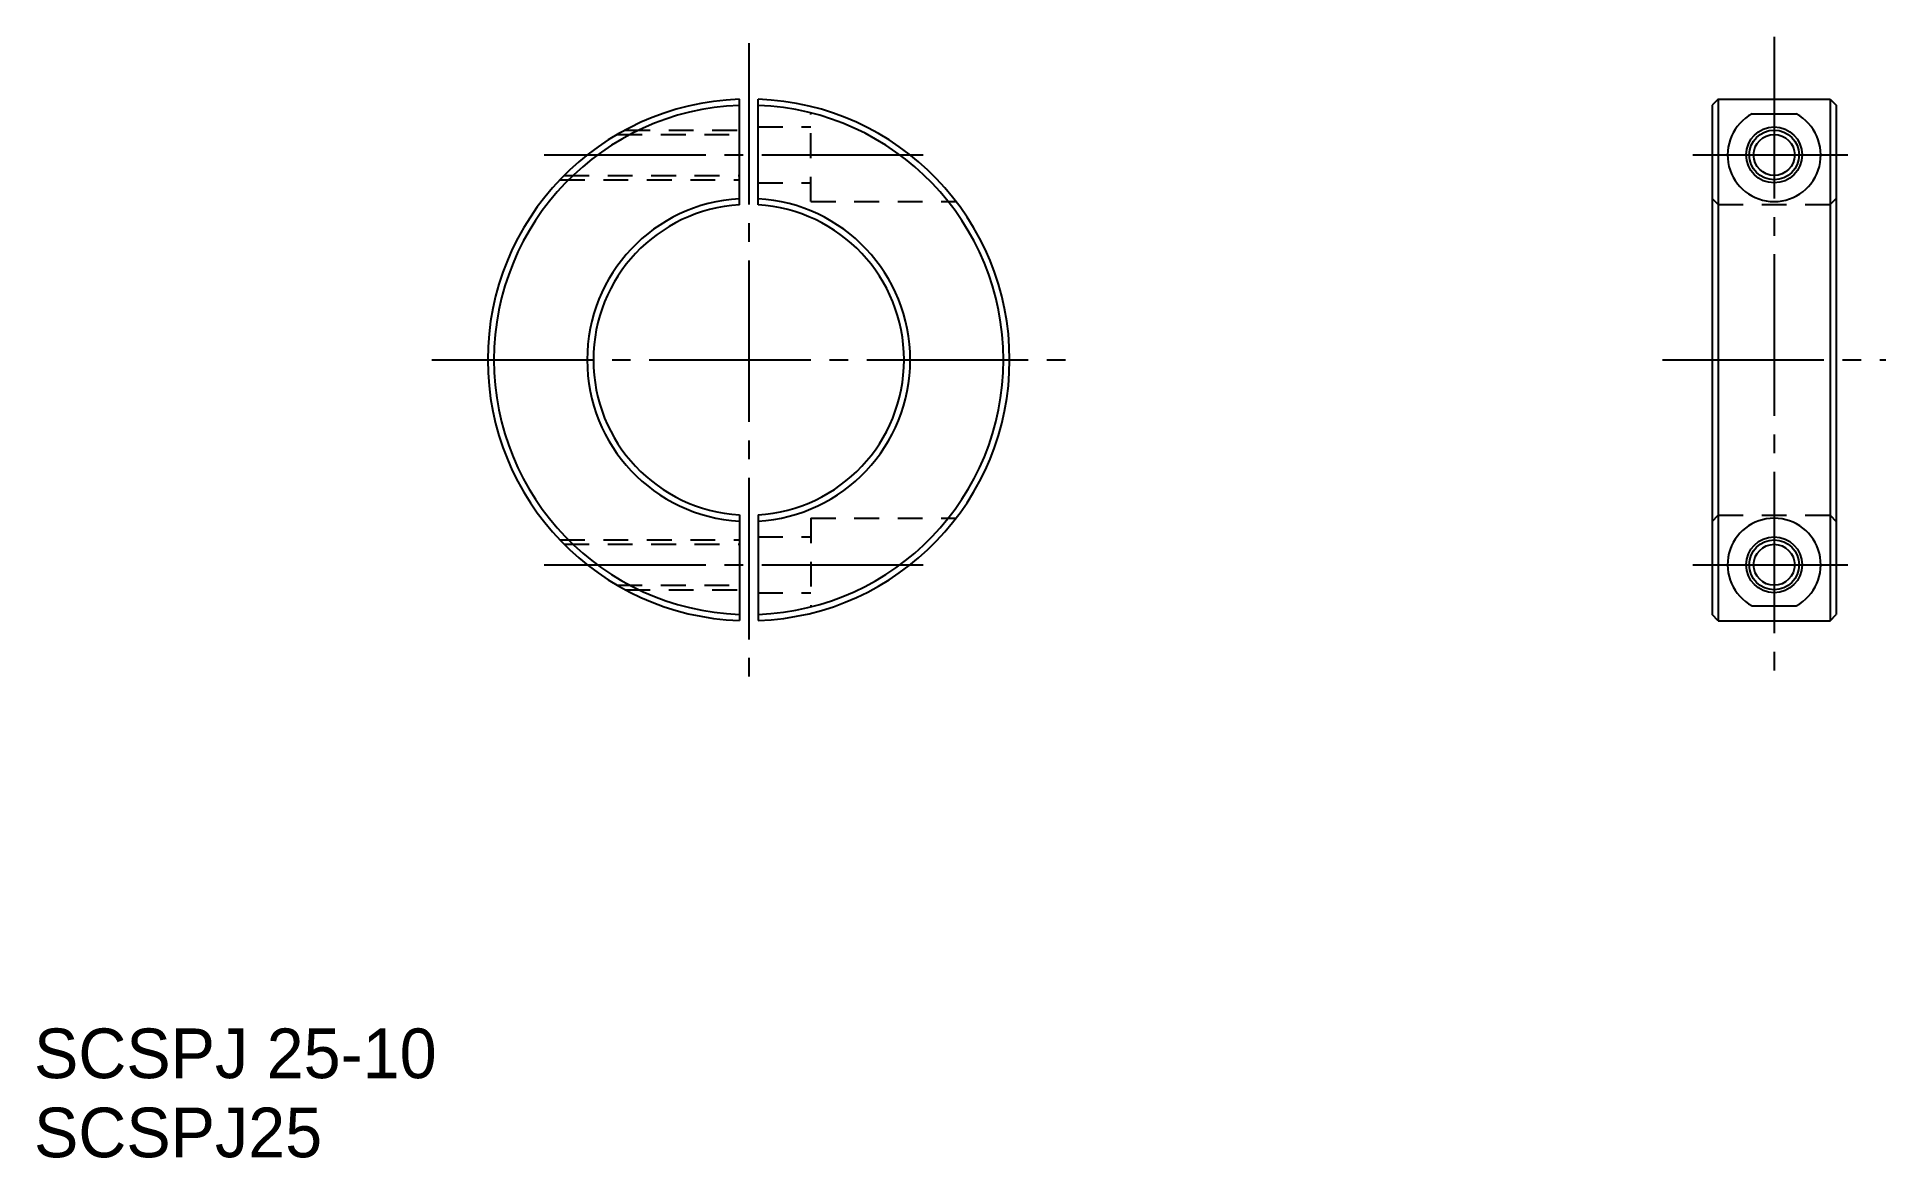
# Model space of a CAD drawing. Extents: x 60 to 209, y 168 to 259.
import ezdxf

# ---------------------------------------------------------------- set-up
doc = ezdxf.new("R2010")
doc.units = 0
doc.linetypes.add('CENTER', pattern=[17.5, 13, -1.5, 1.5, -1.5])
doc.linetypes.add('DASHED', pattern=[3.5, 2, -1.5])
doc.layers.get('0').update_dxf_attribs({"linetype": 'CONTINUOUS'})
doc.layers.add('CENTER', color=1, linetype='CENTER')

msp = doc.modelspace()

# ---------------------------------------------------------------- linework, layer by layer
at = {"color": 7, "linetype": 'CONTINUOUS'}
for p, q in [((116.35, 245.05), (116.35, 253.55)), ((117.85, 245.05), (117.85, 253.55)), ((195.13, 253.57), (194.63, 253.07)), ((194.63, 253.07), (194.63, 212.07)), ((195.13, 253.57), (195.13, 211.57)), ((195.13, 253.57), (204.13, 253.57)), ((204.13, 253.57), (204.13, 211.57)), ((204.13, 253.57), (204.63, 253.07)), ((204.63, 253.07), (204.63, 212.07)), ((197.85, 252.37), (201.41, 252.37)), ((116.35, 220.09), (116.35, 211.58)), ((117.85, 220.09), (117.85, 211.58)), ((195.13, 211.57), (194.63, 212.07)), ((195.13, 211.57), (204.13, 211.57)), ((197.85, 212.77), (201.41, 212.77)), ((204.13, 211.57), (204.63, 212.07))]:
    msp.add_line(p, q, dxfattribs=at)
at = {"color": 3, "linetype": 'DASHED'}
for p, q in [((122.1, 245.32), (122.1, 252.37)), ((106.53, 250.72), (116.35, 250.72)), ((107.16, 251.07), (116.35, 251.07)), ((117.85, 251.32), (122.1, 251.32)), ((101.91, 247.07), (116.35, 247.07)), ((102.25, 247.42), (116.35, 247.42)), ((117.85, 246.82), (122.1, 246.82)), ((194.63, 245.57), (195.13, 245.07)), ((204.13, 245.07), (204.63, 245.57)), ((122.1, 245.32), (133.78, 245.32)), ((195.13, 245.07), (204.13, 245.07)), ((122.1, 219.82), (122.1, 212.77)), ((122.1, 219.82), (133.78, 219.82)), ((194.63, 219.57), (195.13, 220.07)), ((195.13, 220.07), (204.13, 220.07)), ((204.13, 220.07), (204.63, 219.57)), ((101.91, 218.07), (116.35, 218.07)), ((102.25, 217.72), (116.35, 217.72)), ((117.85, 218.32), (122.1, 218.32)), ((106.53, 214.42), (116.35, 214.42)), ((107.16, 214.07), (116.35, 214.07)), ((117.85, 213.82), (122.1, 213.82))]:
    msp.add_line(p, q, dxfattribs=at)
for p, q in [((194.63, 243.57), (194.63, 243.57)), ((194.63, 232.57), (194.63, 232.57))]:
    msp.add_line(p, q)
at = {"color": 7, "linetype": 'CONTINUOUS'}
for centre, radius in [((199.63, 249.07), 2.25), ((199.63, 249.07), 1.65), ((199.63, 216.07), 2.25), ((199.63, 216.07), 1.65)]:
    msp.add_circle(centre, radius, dxfattribs=at)
at = {"color": 3, "linetype": 'CONTINUOUS'}
for centre in [(199.63, 249.07), (199.63, 216.07)]:
    msp.add_circle(centre, 2, dxfattribs=at)
at = {"color": 7, "linetype": 'CONTINUOUS'}
for centre, radius, start, end in [((117.1, 232.57), 21, 92.0467, 267.9533), ((117.1, 232.57), 20.5, 92.0967, 267.9033), ((117.1, 232.57), 21, 272.0467, 87.9533), ((117.1, 232.57), 20.5, 272.0967, 87.9033), ((199.63, 249.07), 3.75, 118.3901, 61.6099), ((117.1, 232.57), 13, 93.3074, 266.6926), ((117.1, 232.57), 13, 273.3074, 86.6926), ((117.1, 232.57), 12.5, 93.4398, 266.5602), ((117.1, 232.57), 12.5, 273.4398, 86.5602), ((199.63, 216.07), 3.75, 298.3901, 241.6099)]:
    msp.add_arc(centre, radius, start, end, dxfattribs=at)
at = {"layer": 'CENTER', "color": 1, "linetype": 'CENTER'}
for p, q in [((117.1, 258.07), (117.1, 207.07)), ((199.63, 258.57), (199.63, 206.57)), ((100.65, 249.07), (131.38, 249.07)), ((193.09, 249.07), (205.56, 249.07)), ((91.6, 232.57), (142.6, 232.57)), ((190.63, 232.57), (208.63, 232.57)), ((100.65, 216.07), (131.38, 216.07)), ((193.09, 216.07), (205.56, 216.07))]:
    msp.add_line(p, q, dxfattribs=at)

# ---------------------------------------------------------------- texts
for s, p in [('SCSPJ 25-10', (59.58, 174.74)), ('SCSPJ25', (59.58, 168.37))]:
    msp.add_text(s, height=4).set_placement(p)

doc.saveas('drawing.dxf')
